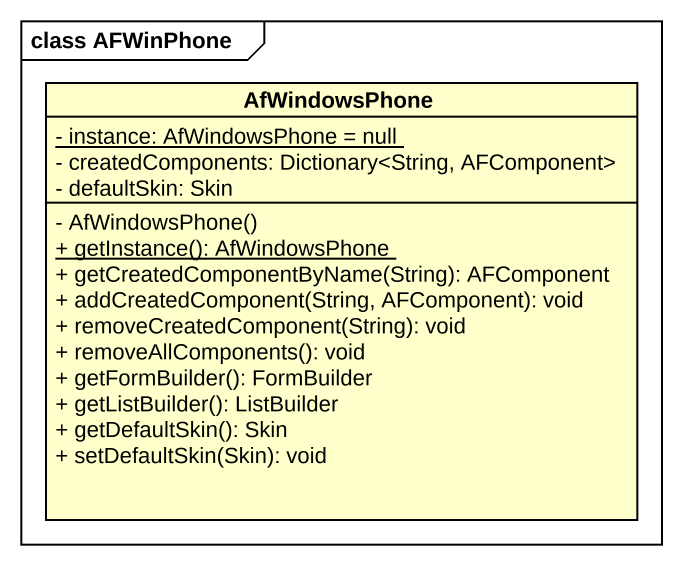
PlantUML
@startuml
mainframe class AFWinPhone
hide circle
hide empty members
skinparam classAttributeIconSize 0
class AfWindowsPhone {
  {static} - instance: AfWindowsPhone = null
  - createdComponents: Dictionary<String, AFComponent>
  - defaultSkin: Skin
  - AfWindowsPhone()
  {static} + getInstance(): AfWindowsPhone
  + getCreatedComponentByName(String): AFComponent
  + addCreatedComponent(String, AFComponent): void
  + removeCreatedComponent(String): void
  + removeAllComponents(): void
  + getFormBuilder(): FormBuilder
  + getListBuilder(): ListBuilder
  + getDefaultSkin(): Skin
  + setDefaultSkin(Skin): void
}
@enduml
